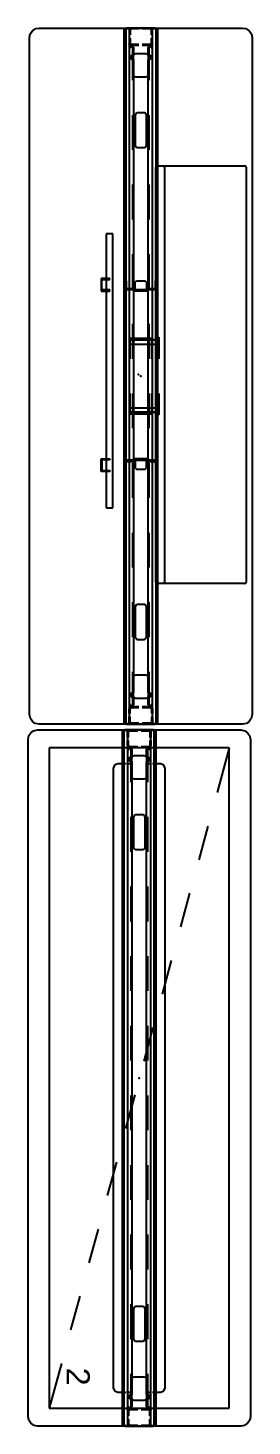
# Model space of a CAD drawing. Header units: inches. Extents: x 0 to 707, y 8 to 426.
# Drawn here: x 374.5 to 393.8, y 152.5 to 273 of the extents above; entities that cross this region are included whole.
import ezdxf

# ---------------------------------------------------------------- set-up
doc = ezdxf.new("R2010")
doc.units = ezdxf.units.IN
doc.header["$MEASUREMENT"] = 0
for name, color, linetype in [('PHWALL', 7, 'Continuous'), ('STORAGE', 7, 'Continuous'), ('TILE', 3, 'Continuous')]:
    doc.layers.add(name, color=color, linetype=linetype)
doc.styles.get("Standard").update_dxf_attribs({"font": 'arial.ttf'})

# ---------------------------------------------------------------- blocks, each defined once
blk = doc.blocks.new('PHZ100_75601_0P')
at = {"layer": 'PHWALL'}
for p, q in [((-30, 8.76), (-29.93, 9.1)), ((-30, -8.76), (-30, 8.76)), ((-29.93, 9.1), (-29.76, 9.34)), ((-29.76, 9.34), (-29.52, 9.5)), ((-29.52, 9.5), (-29.18, 9.58)), ((-29.18, 9.58), (29.18, 9.58)), ((29.18, 9.58), (29.49, 9.52)), ((29.49, 9.52), (29.76, 9.34)), ((29.76, 9.34), (29.95, 9.05)), ((29.95, 9.05), (30, 8.76)), ((30, 8.76), (30, -8.76)), ((30, 1.35), (-30, 1.35)), ((30, 1.29), (-30, 1.29)), ((-30, 1.23), (-30, -1.23)), ((30, 0.16), (30, 1.23)), ((-30, 0.83), (-29.98, 0.92)), ((-30, 0.16), (-30, 0.83)), ((-29.98, 0.92), (-29.92, 0.98)), ((-29.92, 0.98), (-29.83, 1)), ((-29.92, 0.81), (-29.9, 0.88)), ((-29.92, 0.16), (-29.92, 0.81)), ((-29.9, 0.88), (-29.88, 0.9)), ((-29.88, 0.9), (-29.82, 0.92)), ((-29.83, 1), (-29.36, 1)), ((-29.82, 0.92), (-29.36, 0.92)), ((-29.09, 1), (-28.67, 1)), ((-29.09, 0.92), (-28.67, 0.92)), ((-28.67, 1), (-28.67, 0.92)), ((-28.58, 0.98), (-28.67, 1)), ((-28.62, 0.9), (-28.67, 0.92)), ((-28.6, 0.88), (-28.62, 0.9)), ((-28.58, 0.82), (-28.6, 0.88)), ((-28.52, 0.92), (-28.58, 0.98)), ((-28.58, 0.16), (-28.58, 0.82)), ((-25.5, 0.73), (-28.58, 0.73)), ((-28.58, 0.67), (-25.5, 0.67)), ((-28.5, 0.83), (-28.52, 0.92)), ((-28.5, 0.16), (-28.5, 0.83)), ((-27.8, 0.43), (-27.74, 0.57)), ((-27.8, -0.43), (-27.8, 0.43)), ((-27.74, 0.57), (-27.6, 0.63)), ((-27.6, 0.63), (-25.94, 0.63)), ((-25.94, 0.63), (-25.81, 0.57)), ((-25.81, 0.57), (-25.75, 0.43)), ((-25.75, 0.43), (-25.75, -0.43)), ((-22.63, 0.44), (-22.69, 0.3)), ((-22.69, 0.3), (-22.69, -0.3)), ((-22.49, 0.5), (-22.63, 0.44)), ((-19.5, 0.73), (-22.5, 0.73)), ((-22.5, 0.67), (-19.5, 0.67)), ((-19.88, 0.5), (-22.49, 0.5)), ((-19.74, 0.44), (-19.88, 0.5)), ((-19.69, 0.3), (-19.74, 0.44)), ((-19.69, -0.3), (-19.69, 0.3)), ((-13.5, 0.73), (-16.5, 0.73)), ((-16.5, 0.67), (-13.5, 0.67)), ((-7.5, 0.73), (-10.5, 0.73)), ((-10.5, 0.67), (-7.5, 0.67)), ((-1.5, 0.73), (-4.5, 0.73)), ((-4.5, 0.67), (-1.5, 0.67)), ((4.5, 0.73), (1.5, 0.73)), ((1.5, 0.67), (4.5, 0.67)), ((10.5, 0.73), (7.5, 0.73)), ((7.5, 0.67), (10.5, 0.67)), ((16.5, 0.73), (13.5, 0.73)), ((13.5, 0.67), (16.5, 0.67)), ((22.5, 0.73), (19.5, 0.73)), ((19.5, 0.67), (22.5, 0.67)), ((19.74, 0.44), (19.69, 0.3)), ((19.69, 0.3), (19.69, -0.3)), ((19.88, 0.5), (19.74, 0.44)), ((22.49, 0.5), (19.88, 0.5)), ((22.63, 0.44), (22.49, 0.5)), ((22.69, 0.3), (22.63, 0.44)), ((22.69, -0.3), (22.69, 0.3)), ((28.58, 0.73), (25.5, 0.73)), ((25.5, 0.67), (28.58, 0.67)), ((25.75, 0.43), (25.81, 0.57)), ((25.75, -0.43), (25.75, 0.43)), ((25.81, 0.57), (25.94, 0.63)), ((25.94, 0.63), (27.6, 0.63)), ((27.6, 0.63), (27.74, 0.57)), ((27.74, 0.57), (27.8, 0.43)), ((27.8, 0.43), (27.8, -0.43)), ((28.5, 0.83), (28.52, 0.92)), ((28.5, 0.16), (28.5, 0.83)), ((28.52, 0.92), (28.58, 0.98)), ((28.58, 0.98), (28.67, 1)), ((28.58, 0.82), (28.6, 0.88)), ((28.58, 0.16), (28.58, 0.82)), ((28.6, 0.88), (28.62, 0.9)), ((28.62, 0.9), (28.67, 0.92)), ((28.67, 1), (28.67, 0.92)), ((29.13, 1), (28.67, 1)), ((29.13, 0.92), (28.67, 0.92)), ((29.83, 1), (29.4, 1)), ((29.82, 0.92), (29.4, 0.92)), ((29.88, 0.9), (29.82, 0.92)), ((29.92, 0.98), (29.83, 1)), ((29.9, 0.88), (29.88, 0.9)), ((29.92, 0.81), (29.9, 0.88)), ((29.98, 0.92), (29.92, 0.98)), ((29.92, 0.16), (29.92, 0.81)), ((30, 0.83), (29.98, 0.92)), ((30, -0.83), (30, 0.83)), ((-30, -0.83), (-30, -0.12)), ((-29.98, -0.92), (-30, -0.83)), ((-29.92, -0.98), (-29.98, -0.92)), ((-29.92, -0.81), (-29.92, -0.12)), ((-29.9, -0.88), (-29.92, -0.81)), ((-29.83, -1), (-29.92, -0.98)), ((-29.88, -0.9), (-29.9, -0.88)), ((-29.82, -0.92), (-29.88, -0.9)), ((-29.36, -1), (-29.83, -1)), ((-29.36, -0.92), (-29.82, -0.92)), ((-28.67, -0.92), (-29.09, -0.92)), ((-28.67, -1), (-29.09, -1)), ((-28.67, -0.92), (-28.62, -0.9)), ((-28.67, -0.92), (-28.67, -1)), ((-28.67, -1), (-28.58, -0.98)), ((-28.62, -0.9), (-28.6, -0.88)), ((-28.6, -0.88), (-28.58, -0.82)), ((-28.58, -0.82), (-28.58, -0.12)), ((-25.5, -0.67), (-28.58, -0.67)), ((-28.58, -0.73), (-25.5, -0.73)), ((-28.58, -0.98), (-28.52, -0.92)), ((-28.52, -0.92), (-28.5, -0.83)), ((-28.5, -0.83), (-28.5, -0.12)), ((-27.74, -0.57), (-27.8, -0.43)), ((-27.6, -0.63), (-27.74, -0.57)), ((-25.94, -0.63), (-27.6, -0.63)), ((-25.81, -0.57), (-25.94, -0.63)), ((-25.75, -0.43), (-25.81, -0.57)), ((-22.69, -0.3), (-22.63, -0.44)), ((-22.63, -0.44), (-22.49, -0.5)), ((-19.5, -0.67), (-22.5, -0.67)), ((-22.5, -0.73), (-19.5, -0.73)), ((-22.49, -0.5), (-19.88, -0.5)), ((-19.88, -0.5), (-19.74, -0.44)), ((-19.74, -0.44), (-19.69, -0.3)), ((-13.5, -0.67), (-16.5, -0.67)), ((-16.5, -0.73), (-13.5, -0.73)), ((-7.5, -0.67), (-10.5, -0.67)), ((-10.5, -0.73), (-7.5, -0.73)), ((-1.5, -0.67), (-4.5, -0.67)), ((-4.5, -0.73), (-1.5, -0.73)), ((4.5, -0.67), (1.5, -0.67)), ((1.5, -0.73), (4.5, -0.73)), ((10.5, -0.67), (7.5, -0.67)), ((7.5, -0.73), (10.5, -0.73)), ((16.5, -0.67), (13.5, -0.67)), ((13.5, -0.73), (16.5, -0.73)), ((22.5, -0.67), (19.5, -0.67)), ((19.5, -0.73), (22.5, -0.73)), ((19.69, -0.3), (19.74, -0.44)), ((19.74, -0.44), (19.88, -0.5)), ((19.88, -0.5), (22.49, -0.5)), ((22.49, -0.5), (22.63, -0.44)), ((22.63, -0.44), (22.69, -0.3)), ((28.58, -0.67), (25.5, -0.67)), ((25.5, -0.73), (28.58, -0.73)), ((25.81, -0.57), (25.75, -0.43)), ((25.94, -0.63), (25.81, -0.57)), ((27.6, -0.63), (25.94, -0.63)), ((27.74, -0.57), (27.6, -0.63)), ((27.8, -0.43), (27.74, -0.57)), ((28.5, -0.83), (28.5, -0.12)), ((28.52, -0.92), (28.5, -0.83)), ((28.58, -0.98), (28.52, -0.92)), ((28.58, -0.82), (28.58, -0.12)), ((28.6, -0.88), (28.58, -0.82)), ((28.67, -1), (28.58, -0.98)), ((28.62, -0.9), (28.6, -0.88)), ((28.67, -0.92), (28.62, -0.9)), ((28.67, -0.92), (28.67, -1)), ((28.67, -0.92), (29.13, -0.92)), ((28.67, -1), (29.13, -1)), ((29.4, -0.92), (29.82, -0.92)), ((29.4, -1), (29.83, -1)), ((29.82, -0.92), (29.88, -0.9)), ((29.83, -1), (29.92, -0.98)), ((29.88, -0.9), (29.9, -0.88)), ((29.9, -0.88), (29.92, -0.81)), ((29.92, -0.81), (29.92, -0.12)), ((29.92, -0.98), (29.98, -0.92)), ((29.98, -0.92), (30, -0.83)), ((30, -1.23), (30, -0.12)), ((30, -1.29), (-30, -1.29)), ((30, -1.35), (-30, -1.35)), ((-29.93, -9.1), (-30, -8.76)), ((-29.76, -9.34), (-29.93, -9.1)), ((-29.52, -9.5), (-29.76, -9.34)), ((-29.18, -9.58), (-29.52, -9.5)), ((29.18, -9.58), (-29.18, -9.58)), ((29.49, -9.52), (29.18, -9.58)), ((29.76, -9.34), (29.49, -9.52)), ((29.95, -9.05), (29.76, -9.34)), ((30, -8.76), (29.95, -9.05))]:
    blk.add_line(p, q, dxfattribs=at)
blk.add_point((0, 0), dxfattribs=at)
blk = doc.blocks.new('PHZ130_3560R_0P')
at = {"layer": 'TILE'}
for p, q in [((-29.97, -1.44), (-29.97, -1)), ((-29.97, -1), (29.97, -1)), ((-28.45, -0.83), (-28.46, -0.86)), ((-28.46, -0.86), (-28.46, -0.92)), ((-28.46, -0.92), (-28.3, -0.92)), ((-28.36, -0.74), (-28.45, -0.83)), ((-28.34, -0.71), (-28.36, -0.74)), ((-27.67, -0.61), (-28.34, -0.61)), ((-28.34, -0.61), (-28.34, -0.71)), ((-28.3, -0.92), (-28.27, -0.97)), ((-28.27, -0.97), (-28.27, -1)), ((-27.67, -0.78), (-27.67, -0.61)), ((-27.64, -0.82), (-27.67, -0.78)), ((-27.32, -0.82), (-27.64, -0.82)), ((-27.28, -0.78), (-27.32, -0.82)), ((27.28, -0.61), (-27.28, -0.61)), ((-27.28, -0.61), (-27.28, -0.78)), ((27.28, -0.78), (27.28, -0.61)), ((27.32, -0.82), (27.28, -0.78)), ((27.64, -0.82), (27.32, -0.82)), ((27.68, -0.78), (27.64, -0.82)), ((28.34, -0.61), (27.68, -0.61)), ((27.68, -0.61), (27.68, -0.78)), ((28.27, -0.97), (28.3, -0.92)), ((28.27, -1), (28.27, -0.97)), ((28.3, -0.92), (28.46, -0.92)), ((28.34, -0.71), (28.34, -0.61)), ((28.36, -0.74), (28.34, -0.71)), ((28.45, -0.83), (28.36, -0.74)), ((28.46, -0.86), (28.45, -0.83)), ((28.46, -0.92), (28.46, -0.86)), ((29.97, -1), (29.97, -1.44)), ((29.97, -1.44), (-29.97, -1.44))]:
    blk.add_line(p, q, dxfattribs=at)
blk.add_point((0, 0), dxfattribs=at)
blk = doc.blocks.new('PHZ140_3560RN_0P')
at = {"layer": 'TILE'}
for p, q in [((-29.97, -1.44), (-29.97, -1)), ((-29.97, -1), (29.97, -1)), ((-28.45, -0.83), (-28.46, -0.86)), ((-28.46, -0.86), (-28.46, -0.92)), ((-28.46, -0.92), (-28.3, -0.92)), ((-28.36, -0.74), (-28.45, -0.83)), ((-28.34, -0.71), (-28.36, -0.74)), ((-27.67, -0.61), (-28.34, -0.61)), ((-28.34, -0.61), (-28.34, -0.71)), ((-28.3, -0.92), (-28.27, -0.97)), ((-28.27, -0.97), (-28.27, -1)), ((-27.67, -0.78), (-27.67, -0.61)), ((-27.64, -0.82), (-27.67, -0.78)), ((-27.32, -0.82), (-27.64, -0.82)), ((-27.28, -0.78), (-27.32, -0.82)), ((27.28, -0.61), (-27.28, -0.61)), ((-27.28, -0.61), (-27.28, -0.78)), ((27.28, -0.78), (27.28, -0.61)), ((27.32, -0.82), (27.28, -0.78)), ((27.64, -0.82), (27.32, -0.82)), ((27.68, -0.78), (27.64, -0.82)), ((28.34, -0.61), (27.68, -0.61)), ((27.68, -0.61), (27.68, -0.78)), ((28.27, -0.97), (28.3, -0.92)), ((28.27, -1), (28.27, -0.97)), ((28.3, -0.92), (28.46, -0.92)), ((28.34, -0.71), (28.34, -0.61)), ((28.36, -0.74), (28.34, -0.71)), ((28.45, -0.83), (28.36, -0.74)), ((28.46, -0.86), (28.45, -0.83)), ((28.46, -0.92), (28.46, -0.86)), ((29.97, -1), (29.97, -1.44)), ((29.97, -1.44), (-29.97, -1.44))]:
    blk.add_line(p, q, dxfattribs=at)
blk.add_point((0, 0), dxfattribs=at)
blk = doc.blocks.new('PHZ100_75602_0P')
at = {"layer": 'PHWALL'}
for p, q in [((-30, 8.76), (-29.93, 9.1)), ((-30, -8.76), (-30, 8.76)), ((-29.93, 9.1), (-29.76, 9.34)), ((-29.76, 9.34), (-29.52, 9.5)), ((-29.52, 9.5), (-29.18, 9.58)), ((-29.18, 9.58), (29.18, 9.58)), ((29.18, 9.58), (29.49, 9.52)), ((29.49, 9.52), (29.76, 9.34)), ((29.76, 9.34), (29.95, 9.05)), ((29.95, 9.05), (30, 8.76)), ((30, 8.76), (30, -8.76)), ((30, 1.35), (-30, 1.35)), ((30, 1.29), (-30, 1.29)), ((-30, 1.23), (-30, -1.23)), ((-26.97, 2.12), (-27.09, 1.85)), ((-27.09, 1.85), (-27.09, 1.13)), ((-26.69, 2.24), (-26.97, 2.12)), ((26.69, 2.24), (-26.69, 2.24)), ((26.97, 2.12), (26.69, 2.24)), ((27.09, 1.85), (26.97, 2.12)), ((27.09, 1.13), (27.09, 1.85)), ((30, 0.16), (30, 1.23)), ((-30, 0.83), (-29.98, 0.92)), ((-30, 0.16), (-30, 0.83)), ((-29.98, 0.92), (-29.92, 0.98)), ((-29.92, 0.98), (-29.83, 1)), ((-29.92, 0.81), (-29.9, 0.88)), ((-29.92, 0.16), (-29.92, 0.81)), ((-29.9, 0.88), (-29.88, 0.9)), ((-29.88, 0.9), (-29.82, 0.92)), ((-29.83, 1), (-29.36, 1)), ((-29.82, 0.92), (-29.36, 0.92)), ((-29.09, 1), (-28.67, 1)), ((-29.09, 0.92), (-28.67, 0.92)), ((-28.67, 1), (-28.67, 0.92)), ((-28.58, 0.98), (-28.67, 1)), ((-28.62, 0.9), (-28.67, 0.92)), ((-28.6, 0.88), (-28.62, 0.9)), ((-28.58, 0.82), (-28.6, 0.88)), ((-28.52, 0.92), (-28.58, 0.98)), ((-28.58, 0.16), (-28.58, 0.82)), ((-25.5, 0.73), (-28.58, 0.73)), ((-28.58, 0.67), (-25.5, 0.67)), ((-28.5, 0.83), (-28.52, 0.92)), ((-28.5, 0.16), (-28.5, 0.83)), ((-27.8, 0.43), (-27.74, 0.57)), ((-27.8, -0.43), (-27.8, 0.43)), ((-27.74, 0.57), (-27.6, 0.63)), ((-27.6, 0.63), (-25.94, 0.63)), ((-27.09, 1.07), (-27.09, 0.73)), ((-25.94, 0.63), (-25.81, 0.57)), ((-25.81, 0.57), (-25.75, 0.43)), ((-25.75, 0.43), (-25.75, -0.43)), ((-22.63, 0.44), (-22.69, 0.3)), ((-22.69, 0.3), (-22.69, -0.3)), ((-22.49, 0.5), (-22.63, 0.44)), ((-19.5, 0.73), (-22.5, 0.73)), ((-22.5, 0.67), (-19.5, 0.67)), ((-19.88, 0.5), (-22.49, 0.5)), ((-19.74, 0.44), (-19.88, 0.5)), ((-19.69, 0.3), (-19.74, 0.44)), ((-19.69, -0.3), (-19.69, 0.3)), ((-13.5, 0.73), (-16.5, 0.73)), ((-16.5, 0.67), (-13.5, 0.67)), ((-7.5, 0.73), (-10.5, 0.73)), ((-10.5, 0.67), (-7.5, 0.67)), ((-1.5, 0.73), (-4.5, 0.73)), ((-4.5, 0.67), (-1.5, 0.67)), ((4.5, 0.73), (1.5, 0.73)), ((1.5, 0.67), (4.5, 0.67)), ((10.5, 0.73), (7.5, 0.73)), ((7.5, 0.67), (10.5, 0.67)), ((16.5, 0.73), (13.5, 0.73)), ((13.5, 0.67), (16.5, 0.67)), ((22.5, 0.73), (19.5, 0.73)), ((19.5, 0.67), (22.5, 0.67)), ((19.74, 0.44), (19.69, 0.3)), ((19.69, 0.3), (19.69, -0.3)), ((19.88, 0.5), (19.74, 0.44)), ((22.49, 0.5), (19.88, 0.5)), ((22.63, 0.44), (22.49, 0.5)), ((22.69, 0.3), (22.63, 0.44)), ((22.69, -0.3), (22.69, 0.3)), ((28.58, 0.73), (25.5, 0.73)), ((25.5, 0.67), (28.58, 0.67)), ((25.75, 0.43), (25.81, 0.57)), ((25.75, -0.43), (25.75, 0.43)), ((25.81, 0.57), (25.94, 0.63)), ((25.94, 0.63), (27.6, 0.63)), ((27.09, 0.73), (27.09, 1.07)), ((27.6, 0.63), (27.74, 0.57)), ((27.74, 0.57), (27.8, 0.43)), ((27.8, 0.43), (27.8, -0.43)), ((28.5, 0.83), (28.52, 0.92)), ((28.5, 0.16), (28.5, 0.83)), ((28.52, 0.92), (28.58, 0.98)), ((28.58, 0.98), (28.67, 1)), ((28.58, 0.82), (28.6, 0.88)), ((28.58, 0.16), (28.58, 0.82)), ((28.6, 0.88), (28.62, 0.9)), ((28.62, 0.9), (28.67, 0.92)), ((28.67, 1), (28.67, 0.92)), ((29.13, 1), (28.67, 1)), ((29.13, 0.92), (28.67, 0.92)), ((29.83, 1), (29.4, 1)), ((29.82, 0.92), (29.4, 0.92)), ((29.88, 0.9), (29.82, 0.92)), ((29.92, 0.98), (29.83, 1)), ((29.9, 0.88), (29.88, 0.9)), ((29.92, 0.81), (29.9, 0.88)), ((29.98, 0.92), (29.92, 0.98)), ((29.92, 0.16), (29.92, 0.81)), ((30, 0.83), (29.98, 0.92)), ((30, -0.83), (30, 0.83)), ((-30, -0.83), (-30, -0.12)), ((-29.98, -0.92), (-30, -0.83)), ((-29.92, -0.98), (-29.98, -0.92)), ((-29.92, -0.81), (-29.92, -0.12)), ((-29.9, -0.88), (-29.92, -0.81)), ((-29.83, -1), (-29.92, -0.98)), ((-29.88, -0.9), (-29.9, -0.88)), ((-29.82, -0.92), (-29.88, -0.9)), ((-29.36, -1), (-29.83, -1)), ((-29.36, -0.92), (-29.82, -0.92)), ((-28.67, -0.92), (-29.09, -0.92)), ((-28.67, -1), (-29.09, -1)), ((-28.67, -0.92), (-28.62, -0.9)), ((-28.67, -0.92), (-28.67, -1)), ((-28.67, -1), (-28.58, -0.98)), ((-28.62, -0.9), (-28.6, -0.88)), ((-28.6, -0.88), (-28.58, -0.82)), ((-28.58, -0.82), (-28.58, -0.12)), ((-25.5, -0.67), (-28.58, -0.67)), ((-28.58, -0.73), (-25.5, -0.73)), ((-28.58, -0.98), (-28.52, -0.92)), ((-28.52, -0.92), (-28.5, -0.83)), ((-28.5, -0.83), (-28.5, -0.12)), ((-27.74, -0.57), (-27.8, -0.43)), ((-27.6, -0.63), (-27.74, -0.57)), ((-25.94, -0.63), (-27.6, -0.63)), ((-27.09, -0.73), (-27.09, -1.07)), ((-27.09, -1.13), (-27.09, -1.85)), ((-25.81, -0.57), (-25.94, -0.63)), ((-25.75, -0.43), (-25.81, -0.57)), ((-22.69, -0.3), (-22.63, -0.44)), ((-22.63, -0.44), (-22.49, -0.5)), ((-19.5, -0.67), (-22.5, -0.67)), ((-22.5, -0.73), (-19.5, -0.73)), ((-22.49, -0.5), (-19.88, -0.5)), ((-19.88, -0.5), (-19.74, -0.44)), ((-19.74, -0.44), (-19.69, -0.3)), ((-13.5, -0.67), (-16.5, -0.67)), ((-16.5, -0.73), (-13.5, -0.73)), ((-7.5, -0.67), (-10.5, -0.67)), ((-10.5, -0.73), (-7.5, -0.73)), ((-1.5, -0.67), (-4.5, -0.67)), ((-4.5, -0.73), (-1.5, -0.73)), ((4.5, -0.67), (1.5, -0.67)), ((1.5, -0.73), (4.5, -0.73)), ((10.5, -0.67), (7.5, -0.67)), ((7.5, -0.73), (10.5, -0.73)), ((16.5, -0.67), (13.5, -0.67)), ((13.5, -0.73), (16.5, -0.73)), ((22.5, -0.67), (19.5, -0.67)), ((19.5, -0.73), (22.5, -0.73)), ((19.69, -0.3), (19.74, -0.44)), ((19.74, -0.44), (19.88, -0.5)), ((19.88, -0.5), (22.49, -0.5)), ((22.49, -0.5), (22.63, -0.44)), ((22.63, -0.44), (22.69, -0.3)), ((28.58, -0.67), (25.5, -0.67)), ((25.5, -0.73), (28.58, -0.73)), ((25.81, -0.57), (25.75, -0.43)), ((25.94, -0.63), (25.81, -0.57)), ((27.6, -0.63), (25.94, -0.63)), ((27.09, -1.07), (27.09, -0.73)), ((27.09, -1.85), (27.09, -1.13)), ((27.74, -0.57), (27.6, -0.63)), ((27.8, -0.43), (27.74, -0.57)), ((28.5, -0.83), (28.5, -0.12)), ((28.52, -0.92), (28.5, -0.83)), ((28.58, -0.98), (28.52, -0.92)), ((28.58, -0.82), (28.58, -0.12)), ((28.6, -0.88), (28.58, -0.82)), ((28.67, -1), (28.58, -0.98)), ((28.62, -0.9), (28.6, -0.88)), ((28.67, -0.92), (28.62, -0.9)), ((28.67, -0.92), (28.67, -1)), ((28.67, -0.92), (29.13, -0.92)), ((28.67, -1), (29.13, -1)), ((29.4, -0.92), (29.82, -0.92)), ((29.4, -1), (29.83, -1)), ((29.82, -0.92), (29.88, -0.9)), ((29.83, -1), (29.92, -0.98)), ((29.88, -0.9), (29.9, -0.88)), ((29.9, -0.88), (29.92, -0.81)), ((29.92, -0.81), (29.92, -0.12)), ((29.92, -0.98), (29.98, -0.92)), ((29.98, -0.92), (30, -0.83)), ((30, -1.23), (30, -0.12)), ((30, -1.29), (-30, -1.29)), ((30, -1.35), (-30, -1.35)), ((-27.09, -1.85), (-26.97, -2.12)), ((-26.97, -2.12), (-26.69, -2.24)), ((-26.69, -2.24), (26.69, -2.24)), ((26.69, -2.24), (26.97, -2.12)), ((26.97, -2.12), (27.09, -1.85)), ((-29.93, -9.1), (-30, -8.76)), ((-29.76, -9.34), (-29.93, -9.1)), ((-29.52, -9.5), (-29.76, -9.34)), ((-29.18, -9.58), (-29.52, -9.5)), ((29.18, -9.58), (-29.18, -9.58)), ((29.49, -9.52), (29.18, -9.58)), ((29.76, -9.34), (29.49, -9.52)), ((29.95, -9.05), (29.76, -9.34)), ((30, -8.76), (29.95, -9.05))]:
    blk.add_line(p, q, dxfattribs=at)
blk.add_point((0, 0), dxfattribs=at)
blk = doc.blocks.new('PHZ150_60L_0P')
at = {"layer": 'STORAGE'}
for p, q in [((28.46, 7.76), (-28.46, 7.76)), ((-28.46, 7.76), (-28.46, -7.76)), ((-28.46, 7.76), (-24.6, 6.7)), ((28.46, -7.76), (28.46, 7.76)), ((-21.71, 5.92), (-18.81, 5.13)), ((-15.92, 4.34), (-13.03, 3.55)), ((-10.13, 2.76), (-7.24, 1.97)), ((-4.34, 1.18), (-1.45, 0.39)), ((1.45, -0.39), (4.34, -1.18)), ((7.24, -1.97), (10.13, -2.76)), ((13.03, -3.55), (15.92, -4.34)), ((18.81, -5.13), (21.71, -5.92)), ((24.6, -6.7), (28.46, -7.76)), ((-28.46, -7.76), (28.46, -7.76))]:
    blk.add_line(p, q, dxfattribs=at)
blk.add_point((0, 0), dxfattribs=at)
blk.add_text('2', height=2, dxfattribs=at).set_placement((24.96, -6.26))
blk = doc.blocks.new('PHZ130_3560M_0P')
at = {"layer": 'TILE'}
for p, q in [((-29.97, -1.44), (-29.97, -1)), ((-29.97, -1), (29.97, -1)), ((-28.45, -0.83), (-28.46, -0.86)), ((-28.46, -0.86), (-28.46, -0.92)), ((-28.46, -0.92), (-28.3, -0.92)), ((-28.36, -0.74), (-28.45, -0.83)), ((-28.34, -0.71), (-28.36, -0.74)), ((-27.67, -0.61), (-28.34, -0.61)), ((-28.34, -0.61), (-28.34, -0.71)), ((-28.3, -0.92), (-28.27, -0.97)), ((-28.27, -0.97), (-28.27, -1)), ((-27.67, -0.78), (-27.67, -0.61)), ((-27.64, -0.82), (-27.67, -0.78)), ((-27.32, -0.82), (-27.64, -0.82)), ((-27.28, -0.78), (-27.32, -0.82)), ((27.28, -0.61), (-27.28, -0.61)), ((-27.28, -0.61), (-27.28, -0.78)), ((27.28, -0.78), (27.28, -0.61)), ((27.32, -0.82), (27.28, -0.78)), ((27.64, -0.82), (27.32, -0.82)), ((27.68, -0.78), (27.64, -0.82)), ((28.34, -0.61), (27.68, -0.61)), ((27.68, -0.61), (27.68, -0.78)), ((28.27, -0.97), (28.3, -0.92)), ((28.27, -1), (28.27, -0.97)), ((28.3, -0.92), (28.46, -0.92)), ((28.34, -0.71), (28.34, -0.61)), ((28.36, -0.74), (28.34, -0.71)), ((28.45, -0.83), (28.36, -0.74)), ((28.46, -0.86), (28.45, -0.83)), ((28.46, -0.92), (28.46, -0.86)), ((29.97, -1), (29.97, -1.44)), ((29.97, -1.44), (-29.97, -1.44))]:
    blk.add_line(p, q, dxfattribs=at)
blk.add_point((0, 0), dxfattribs=at)
blk = doc.blocks.new('PHZ170_1N_0P')
at = {"layer": 'PHWALL'}
for p, q in [((-8.22, 1.25), (-8.22, 1.37)), ((-8.22, 1.37), (-7.67, 1.37)), ((-7.66, 1.25), (-8.22, 1.25)), ((-7.67, 1.37), (-7.5, 1.3)), ((-7.59, 1.21), (-7.66, 1.25)), ((-7.55, 1.13), (-7.59, 1.21)), ((-7.5, 1.3), (-7.43, 1.13)), ((-3.35, 1.43), (-3.35, 1.54)), ((-3.35, 1.54), (-1.5, 1.54)), ((-1.5, 1.43), (-3.35, 1.43)), ((-3.15, 1.32), (-3.04, 1.43)), ((-3.15, -0.93), (-3.15, 1.32)), ((-3.04, 1.38), (-3.09, 1.32)), ((-3.09, 1.32), (-3.09, -0.93)), ((-2.76, 1.38), (-3.04, 1.38)), ((-2.76, -0.98), (-2.76, 1.38)), ((1.5, 1.54), (3.35, 1.54)), ((3.35, 1.43), (1.5, 1.43)), ((3.04, 1.38), (2.76, 1.38)), ((2.76, 1.38), (2.76, -0.98)), ((3.04, 1.44), (3.15, 1.32)), ((3.09, 1.32), (3.04, 1.38)), ((3.09, -0.93), (3.09, 1.32)), ((3.15, 1.32), (3.15, -0.93)), ((3.35, 1.54), (3.35, 1.43)), ((7.31, 1.3), (7.24, 1.13)), ((7.48, 1.37), (7.31, 1.3)), ((7.36, 1.13), (7.4, 1.21)), ((7.4, 1.21), (7.48, 1.25)), ((8.04, 1.37), (7.48, 1.37)), ((7.48, 1.25), (8.03, 1.25)), ((8.03, 1.25), (8.04, 1.37)), ((-8.22, 0.37), (-8.1, 0.49)), ((-8.22, -0.38), (-8.22, 0.37)), ((-8.1, 0.49), (-7.55, 0.49)), ((-7.55, 0.49), (-7.55, 1.13)), ((-7.43, 1.13), (-7.43, -1.14)), ((-7.43, -0.59), (-7.43, 0.6)), ((-7.43, 0.6), (-7.33, 0.6)), ((-7.33, 0.6), (-7.33, -0.59)), ((-3.25, 0.94), (-3.25, -0.95)), ((-1.5, 0.94), (-3.25, 0.94)), ((3.25, 0.94), (1.5, 0.94)), ((3.25, -0.95), (3.25, 0.94)), ((7.14, 0.6), (7.14, -0.59)), ((7.24, 0.6), (7.14, 0.6)), ((7.24, 1.13), (7.24, -1.14)), ((7.24, -0.59), (7.24, 0.6)), ((7.36, 0.49), (7.36, 1.13)), ((7.91, 0.49), (7.36, 0.49)), ((8.03, 0.37), (7.91, 0.49)), ((8.03, -0.38), (8.03, 0.37)), ((-8.16, -0.44), (-8.22, -0.38)), ((-8.1, -0.5), (-8.16, -0.44)), ((-7.55, -0.5), (-8.1, -0.5)), ((-7.58, -1.23), (-7.55, -1.14)), ((-7.55, -1.14), (-7.55, -0.5)), ((-7.43, -1.14), (-7.5, -1.31)), ((-7.33, -0.59), (-7.43, -0.59)), ((-3.25, -0.95), (-1.5, -0.95)), ((-3.09, -0.93), (-3.15, -0.93)), ((2.76, -0.98), (-2.76, -0.98)), ((1.5, -0.95), (3.25, -0.95)), ((3.15, -0.93), (3.09, -0.93)), ((7.14, -0.59), (7.24, -0.59)), ((7.24, -1.14), (7.31, -1.31)), ((7.36, -1.14), (7.36, -0.5)), ((7.36, -0.5), (7.91, -0.5)), ((7.39, -1.23), (7.36, -1.14)), ((7.91, -0.5), (7.97, -0.44)), ((7.97, -0.44), (8.03, -0.38)), ((-12.27, -2.4), (-12.27, -2.99)), ((11.35, -2.4), (-12.27, -2.4)), ((-8.22, -1.38), (-8.22, -1.26)), ((-8.22, -1.26), (-7.67, -1.26)), ((-7.66, -1.38), (-8.22, -1.38)), ((-7.67, -1.26), (-7.58, -1.23)), ((-7.5, -1.31), (-7.66, -1.38)), ((7.31, -1.31), (7.48, -1.38)), ((7.48, -1.26), (7.39, -1.23)), ((8.03, -1.26), (7.48, -1.26)), ((7.48, -1.38), (8.03, -1.38)), ((8.03, -1.38), (8.03, -1.26)), ((11.35, -2.99), (11.35, -2.4)), ((-12.27, -2.99), (11.35, -2.99)), ((-8.4, -2.68), (-8.4, -3.43)), ((-8.32, -2.68), (-8.4, -2.68)), ((-8.4, -3.43), (-7.33, -3.43)), ((-8.32, -3.35), (-8.32, -2.68)), ((-7.42, -3.35), (-8.32, -3.35)), ((-7.33, -2.68), (-7.42, -2.68)), ((-7.42, -2.68), (-7.42, -3.35)), ((-7.33, -3.43), (-7.33, -2.68)), ((7.14, -3.43), (7.14, -2.68)), ((7.14, -2.68), (7.23, -2.68)), ((8.22, -3.43), (7.14, -3.43)), ((7.23, -2.68), (7.23, -3.35)), ((7.23, -3.35), (8.14, -3.35)), ((8.14, -3.35), (8.14, -2.68)), ((8.14, -2.68), (8.22, -2.68)), ((8.22, -2.68), (8.22, -3.43))]:
    blk.add_line(p, q, dxfattribs=at)
blk.add_point((0, 0), dxfattribs=at)
blk = doc.blocks.new('PHZ210_7036M_2P')
at = {"layer": 'TILE'}
for p, q in [((-18.01, -9.15), (-18, -2.13)), ((-18, -2.13), (-18, -1.62)), ((-17.88, -1.5), (17.88, -1.5)), ((17.88, -2.25), (-17.88, -2.25)), ((18, -2.13), (17.99, -9.15)), ((18, -1.62), (18, -2.13)), ((17.87, -9.27), (-17.89, -9.27))]:
    blk.add_line(p, q, dxfattribs=at)
for centre, start, end in [((-17.88, -1.62), 90, 180), ((-17.88, -2.13), 180, 270), ((17.88, -1.62), 0, 90), ((17.88, -2.13), 270, 0), ((-17.89, -9.15), 180, 270), ((17.87, -9.15), 270, 0)]:
    blk.add_arc(centre, 0.12, start, end, dxfattribs=at)
blk.add_point((0, 0), dxfattribs=at)

msp = doc.modelspace()

# ---------------------------------------------------------------- block references
for name, p, rotation in [('PHZ100_75601_0P', (384.23, 243.04), 90), ('PHZ130_3560R_0P', (384.23, 243.04), 270), ('PHZ140_3560RN_0P', (384.23, 243.04), 270), ('PHZ130_3560R_0P', (384.23, 243.04), 90), ('PHZ140_3560RN_0P', (384.23, 243.04), 90), ('PHZ210_7036M_2P', (384.02, 243.17), 90), ('PHZ170_1N_0P', (384.23, 243.04), 270), ('PHZ100_75602_0P', (384.09, 182.54), 270), ('PHZ130_3560R_0P', (384.09, 182.54), 270), ('PHZ130_3560M_0P', (384.09, 182.54), 90), ('PHZ150_60L_0P', (384.09, 182.54), 270)]:
    msp.add_blockref(name, p, dxfattribs=dict(rotation=rotation))

doc.saveas('drawing.dxf')
